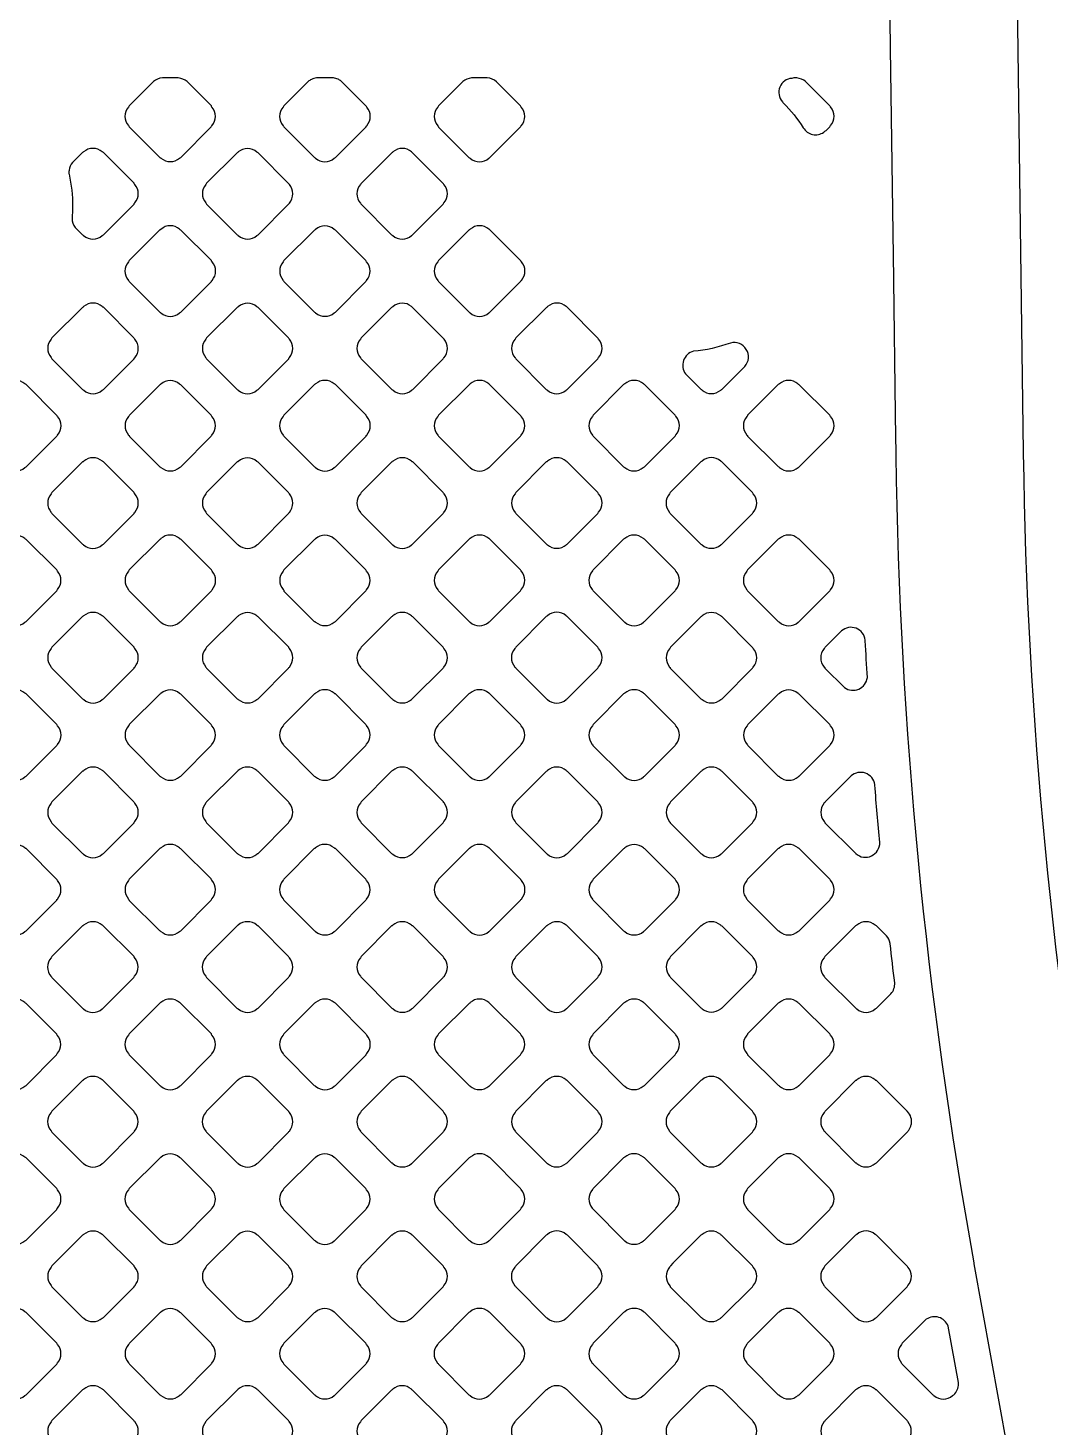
# Model space of a CAD drawing. Extents: x 3811 to 4077, y -444 to -307.
# Drawn here: x 3994.812 to 3996.236, y -378.822 to -376.873 of the extents above; entities that cross this region are included whole.
import ezdxf

# ---------------------------------------------------------------- set-up
doc = ezdxf.new("R2010")
doc.units = 0
doc.layers.add('gbr-dxf', color=7, linetype='Continuous')

msp = doc.modelspace()

# ---------------------------------------------------------------- linework, layer by layer
at = {"layer": 'gbr-dxf', "linetype": 'Continuous'}
for points in [[(3996.3055, -378.5619, -0.041374), (3996.1996, -377.4655, -0.007759), (3996.1996, -377.4636), (3996.1677, -375.0861, 0.079976), (3996.0816, -374.7678, 0.116512), (3995.9483, -374.6862, -0.344005), (3995.7945, -374.4891, -0.414223), (3995.9977, -374.2859, -0.414223), (3996.2009, -374.4891, -0.062274), (3996.1947, -374.5391, 0.045111), (3996.1892, -374.5998, 0.035373), (3996.1926, -374.6474, -0.094409), (3996.3197, -375.0743, -0.028699)], [(3995.667, -374.4892, 0.224387), (3995.7876, -374.7444), (3995.7942, -374.75), (3995.9964, -375.6111), (3996.0136, -376.8983, -0.031401), (3996.0137, -376.9014), (3996.018, -377.2224, -0.024536), (3996.018, -377.2248), (3996.0205, -377.4097, -0.02971), (3996.0206, -377.4127), (3996.0206, -377.4129), (3996.0213, -377.4659, -0.020598), (3996.0214, -377.4679, 0.041374), (3996.1302, -378.5935, -0.014401), (3996.1304, -378.5948), (3996.1998, -378.9796, -0.013612), (3996.1999, -378.9808, 0.04234), (3996.575, -380.3589, -0.034058)]]:
    msp.add_lwpolyline(points, format="xyb", dxfattribs=at)
for points in [[(3994.9519, -377.0087, -0.087372), (3994.9528, -377.0102), (3994.9955, -377.0529, -0.099696), (3994.9972, -377.0539, 0.379731), (3995.0232, -377.0539, -0.096265), (3995.0248, -377.053), (3995.0673, -377.0105, -0.095916), (3995.0683, -377.0088, 0.379731), (3995.0683, -376.9828, -0.091745), (3995.0674, -376.9813), (3995.0335, -376.9474, 0.169599), (3995.0213, -376.9423), (3994.9992, -376.9423, 0.176204), (3994.9866, -376.9474), (3994.9529, -376.9811, -0.096266), (3994.9519, -376.9828, 0.379731)], [(3995.1674, -377.0088, -0.09572), (3995.1684, -377.0105), (3995.2111, -377.0532, -0.091964), (3995.2127, -377.0541, 0.379731), (3995.2386, -377.0541, -0.096265), (3995.2403, -377.0532), (3995.283, -377.0104, -0.096266), (3995.284, -377.0088, 0.379731), (3995.284, -376.9828, -0.082756), (3995.2831, -376.9814), (3995.2482, -376.9465, 0.060717), (3995.2441, -376.944, 0.084526), (3995.2376, -376.9423), (3995.2141, -376.9423, 0.094049), (3995.2069, -376.9442, 0.070237), (3995.2023, -376.9474), (3995.1684, -376.9812, -0.096266), (3995.1674, -376.9829, 0.379731)], [(3995.3831, -377.0088, -0.103825), (3995.3841, -377.0106), (3995.4265, -377.053, -0.09979), (3995.4282, -377.054, 0.379289), (3995.4542, -377.054, -0.095866), (3995.4558, -377.053), (3995.4983, -377.0105, -0.095796), (3995.4993, -377.0089, 0.37925), (3995.4993, -376.9829, -0.108153), (3995.4982, -376.981), (3995.4652, -376.948, -0.063761), (3995.4648, -376.9477, 0.180695), (3995.4518, -376.9423), (3995.43, -376.9423, 0.16951), (3995.4179, -376.9474), (3995.3841, -376.9812, -0.096266), (3995.3831, -376.9828, 0.379731)], [(3995.8634, -376.9753, -0.061622), (3995.8648, -376.9773, -0.054713), (3995.8924, -377.0119, -0.066118), (3995.8938, -377.0133, 0.44416), (3995.9226, -377.0166, -0.075742), (3995.9245, -377.0153), (3995.9296, -377.0103, -0.096266), (3995.9305, -377.0087, 0.379731), (3995.9305, -376.9827, -0.08798), (3995.9296, -376.9812), (3995.8958, -376.9474, 0.169599), (3995.8836, -376.9423), (3995.8793, -376.9423, -0.064782), (3995.8767, -376.9428, 0.626645)], [(3994.869, -377.0714, 0.064546), (3994.8691, -377.0765, -0.055077), (3994.874, -377.1208, -0.021406), (3994.8733, -377.1381, 0.173132), (3994.8777, -377.1508), (3994.8878, -377.1608, -0.095916), (3994.8894, -377.1618, 0.379731), (3994.9154, -377.1618, -0.096265), (3994.917, -377.1608), (3994.9596, -377.1182, -0.095916), (3994.9606, -377.1165, 0.379731), (3994.9606, -377.0905, -0.096265), (3994.9596, -377.0889), (3994.917, -377.0463, -0.09979), (3994.9153, -377.0453, 0.379731), (3994.8893, -377.0453, -0.09572), (3994.8877, -377.0463), (3994.874, -377.0599, 0.154271), (3994.8691, -377.0709, -0.050076)], [(3995.0598, -377.1165, -0.099645), (3995.0608, -377.1182), (3995.1034, -377.1608, -0.095796), (3995.105, -377.1618, 0.379293), (3995.131, -377.1618, -0.09572), (3995.1326, -377.1608), (3995.1751, -377.1183, -0.095916), (3995.1761, -377.1167, 0.379731), (3995.1761, -377.0907, -0.096265), (3995.1751, -377.0891), (3995.1325, -377.0465, -0.10046), (3995.1308, -377.0455, 0.379289), (3995.1049, -377.0454, -0.095506), (3995.1032, -377.0464), (3995.0607, -377.0889, -0.095628), (3995.0598, -377.0905, 0.379239)], [(3995.2752, -377.1167, -0.091663), (3995.2762, -377.1183), (3995.3186, -377.1607, -0.103446), (3995.3204, -377.1618, 0.379731), (3995.3464, -377.1618, -0.096265), (3995.348, -377.1608), (3995.3907, -377.1182, -0.095916), (3995.3916, -377.1165, 0.379731), (3995.3916, -377.0905, -0.087549), (3995.3907, -377.0891), (3995.348, -377.0464, -0.091913), (3995.3465, -377.0454, 0.379731), (3995.3205, -377.0454, -0.09572), (3995.3189, -377.0464), (3995.2762, -377.0891, -0.096266), (3995.2752, -377.0907, 0.379731)], [(3994.9519, -377.2243, -0.097612), (3994.9529, -377.2259), (3994.9956, -377.2686, -0.093899), (3994.9972, -377.2696, 0.379506), (3995.0232, -377.2696, -0.095973), (3995.0248, -377.2686), (3995.0674, -377.226, -0.096332), (3995.0684, -377.2244, 0.379289), (3995.0684, -377.1984, -0.099534), (3995.0674, -377.1967), (3995.0249, -377.1542, -0.103498), (3995.0231, -377.1531, 0.379293), (3994.9971, -377.1532, -0.095956), (3994.9955, -377.1541), (3994.9529, -377.1967, -0.096128), (3994.952, -377.1983, 0.379155)], [(3995.1676, -377.2243, -0.100154), (3995.1686, -377.226), (3995.2111, -377.2685, -0.095796), (3995.2127, -377.2695, 0.379293), (3995.2387, -377.2695, -0.096625), (3995.2403, -377.2685), (3995.2828, -377.226, -0.095916), (3995.2838, -377.2244, 0.379731), (3995.2838, -377.1984, -0.096265), (3995.2828, -377.1968), (3995.2404, -377.1543, -0.10046), (3995.2386, -377.1533, 0.379289), (3995.2127, -377.1533, -0.095506), (3995.211, -377.1542), (3995.1685, -377.1967, -0.095585), (3995.1676, -377.1984, 0.379287)], [(3995.3829, -377.2243, -0.095649), (3995.3839, -377.226), (3995.4266, -377.2687, -0.091364), (3995.4282, -377.2697, 0.379293), (3995.4542, -377.2697, -0.096265), (3995.4558, -377.2687), (3995.4985, -377.226, -0.095916), (3995.4995, -377.2243, 0.379731), (3995.4995, -377.1983, -0.083235), (3995.4986, -377.1969), (3995.4557, -377.154, -0.087638), (3995.4542, -377.1531, 0.379289), (3995.4283, -377.1531, -0.095506), (3995.4266, -377.1541), (3995.3839, -377.1968, -0.095296), (3995.3829, -377.1984, 0.379239)], [(3994.8442, -377.332, -0.104099), (3994.8452, -377.3338), (3994.8878, -377.3764, -0.099711), (3994.8895, -377.3773, 0.379214), (3994.9154, -377.3773, -0.095973), (3994.9171, -377.3764), (3994.9596, -377.3338, -0.096054), (3994.9606, -377.3322, 0.379672), (3994.9606, -377.3063, -0.107475), (3994.9595, -377.3044), (3994.917, -377.2618, -0.095602), (3994.9153, -377.2609, 0.379214), (3994.8894, -377.2609, -0.096625), (3994.8878, -377.2619), (3994.8452, -377.3044, -0.096023), (3994.8442, -377.3061, 0.379672)], [(3995.0598, -377.3321, -0.096265), (3995.0608, -377.3338), (3995.1033, -377.3764, -0.092342), (3995.1049, -377.3773, 0.379543), (3995.1308, -377.3773, -0.098572), (3995.1325, -377.3763), (3995.1752, -377.3337, -0.095796), (3995.1761, -377.332, 0.378894), (3995.1761, -377.3061, -0.099534), (3995.1751, -377.3044), (3995.1327, -377.262, -0.103498), (3995.1309, -377.261, 0.379214), (3995.105, -377.261, -0.096625), (3995.1033, -377.262), (3995.0608, -377.3045, -0.095916), (3995.0598, -377.3062, 0.379731)], [(3995.2752, -377.3321, -0.087254), (3995.2761, -377.3335), (3995.3189, -377.3763, -0.099711), (3995.3206, -377.3773, 0.379214), (3995.3465, -377.3773, -0.096625), (3995.3482, -377.3763), (3995.3907, -377.3338, -0.095916), (3995.3916, -377.3322, 0.379289), (3995.3917, -377.3062, -0.092061), (3995.3907, -377.3047), (3995.348, -377.2619, -0.095796), (3995.3463, -377.2609, 0.379214), (3995.3204, -377.261, -0.095956), (3995.3187, -377.2619), (3995.2762, -377.3045, -0.096023), (3995.2752, -377.3061, 0.379672)], [(3995.4907, -377.3322, -0.095506), (3995.4917, -377.3338), (3995.5343, -377.3764, -0.091205), (3995.5359, -377.3774, 0.379214), (3995.5618, -377.3774, -0.095956), (3995.5635, -377.3764), (3995.6062, -377.3336, -0.096023), (3995.6072, -377.332, 0.379672), (3995.6072, -377.3061, -0.082876), (3995.6063, -377.3047), (3995.5635, -377.2618, -0.08752), (3995.562, -377.2609, 0.37925), (3995.5361, -377.2609, -0.096625), (3995.5344, -377.2619), (3995.4917, -377.3046, -0.096332), (3995.4908, -377.3062, 0.379289)], [(3995.7283, -377.3547), (3995.7496, -377.3761, -0.107363), (3995.7515, -377.3772, 0.379293), (3995.7774, -377.3772, -0.096265), (3995.7791, -377.3762), (3995.8109, -377.3443), (3995.811, -377.3443, 0.742368), (3995.7909, -377.3116, -0.065412), (3995.7393, -377.3232, 0.526309)], [(3994.7364, -377.4399, -0.091476), (3994.7373, -377.4414), (3994.7802, -377.4843, -0.08752), (3994.7816, -377.4852, 0.379293), (3994.8076, -377.4852, -0.096119), (3994.8092, -377.4842), (3994.852, -377.4415, -0.096128), (3994.8529, -377.4398, 0.379321), (3994.853, -377.4139, -0.082704), (3994.8521, -377.4125), (3994.8091, -377.3695, -0.08752), (3994.8076, -377.3686, 0.379293), (3994.7817, -377.3686, -0.09572), (3994.78, -377.3696), (3994.7374, -377.4123, -0.096111), (3994.7364, -377.4139, 0.379289)], [(3994.9521, -377.4398, -0.107149), (3994.9531, -377.4417), (3994.9954, -377.484, -0.103324), (3994.9972, -377.485, 0.379293), (3995.0232, -377.485, -0.096625), (3995.0248, -377.484), (3995.0673, -377.4415, -0.096314), (3995.0683, -377.4399, 0.379672), (3995.0683, -377.4139, -0.104099), (3995.0673, -377.4121), (3995.025, -377.3698, -0.107634), (3995.0231, -377.3688, 0.379293), (3994.9971, -377.3688, -0.096625), (3994.9955, -377.3698), (3994.9531, -377.4122, -0.096314), (3994.9521, -377.4139, 0.379672)], [(3995.1674, -377.4399, -0.082756), (3995.1683, -377.4413), (3995.2111, -377.4841, -0.096214), (3995.2127, -377.4851, 0.379672), (3995.2387, -377.4851, -0.095612), (3995.2403, -377.4842), (3995.283, -377.4415, -0.095602), (3995.284, -377.4398, 0.378906), (3995.284, -377.4139, -0.095506), (3995.283, -377.4123), (3995.2404, -377.3696, -0.099711), (3995.2386, -377.3686, 0.379293), (3995.2127, -377.3686, -0.095956), (3995.211, -377.3696), (3995.1684, -377.4123, -0.096266), (3995.1674, -377.4139, 0.379731)], [(3995.383, -377.4399, -0.09148), (3995.384, -377.4414), (3995.4267, -377.4842, -0.08752), (3995.4282, -377.4851, 0.379293), (3995.4542, -377.485, -0.09572), (3995.4558, -377.4841), (3995.4984, -377.4415, -0.096214), (3995.4994, -377.4398, 0.379703), (3995.4994, -377.4139, -0.087254), (3995.4985, -377.4124), (3995.4557, -377.3697, -0.091578), (3995.4542, -377.3687, 0.379293), (3995.4282, -377.3687, -0.095956), (3995.4266, -377.3697), (3995.384, -377.4123, -0.096332), (3995.3831, -377.4139, 0.379289)], [(3995.5985, -377.4399, -0.095756), (3995.5994, -377.4415), (3995.642, -377.4841, -0.091437), (3995.6436, -377.485, 0.379731), (3995.6695, -377.485, -0.096265), (3995.6712, -377.4841), (3995.7139, -377.4413, -0.095916), (3995.7149, -377.4397, 0.379731), (3995.7149, -377.4137, -0.083235), (3995.714, -377.4123), (3995.6712, -377.3695, -0.087638), (3995.6697, -377.3686, 0.379731), (3995.6437, -377.3686, -0.096265), (3995.6421, -377.3696), (3995.5994, -377.4123, -0.095916), (3995.5985, -377.4139, 0.379731)], [(3995.814, -377.4398, -0.09572), (3995.8149, -377.4414), (3995.8574, -377.4839, -0.107548), (3995.8593, -377.485, 0.379731), (3995.8853, -377.485, -0.09572), (3995.8869, -377.484), (3995.9294, -377.4415, -0.096266), (3995.9304, -377.4399, 0.379731), (3995.9304, -377.4139, -0.100032), (3995.9294, -377.4122), (3995.8869, -377.3697, -0.104018), (3995.8851, -377.3686, 0.379731), (3995.8591, -377.3686, -0.09572), (3995.8575, -377.3696), (3995.8149, -377.4122, -0.096266), (3995.814, -377.4138, 0.379731)], [(3994.8442, -377.5477, -0.096265), (3994.8452, -377.5493), (3994.8878, -377.5919, -0.092233), (3994.8893, -377.5928, 0.379289), (3994.9153, -377.5929, -0.095866), (3994.9169, -377.5919), (3994.9596, -377.5492, -0.095796), (3994.9606, -377.5476, 0.378906), (3994.9606, -377.5217, -0.095866), (3994.9596, -377.52), (3994.9169, -377.4773, -0.083), (3994.9155, -377.4764, 0.379293), (3994.8895, -377.4764, -0.096625), (3994.8879, -377.4774), (3994.8452, -377.5201, -0.095916), (3994.8442, -377.5217, 0.379731)], [(3995.0598, -377.5475, -0.107149), (3995.0608, -377.5494), (3995.1033, -377.5918, -0.103498), (3995.105, -377.5928, 0.379293), (3995.131, -377.5928, -0.096265), (3995.1326, -377.5918), (3995.1751, -377.5493, -0.095916), (3995.1761, -377.5477, 0.379731), (3995.1761, -377.5217, -0.104215), (3995.1751, -377.5199), (3995.1327, -377.4775, -0.107817), (3995.1308, -377.4765, 0.379289), (3995.1049, -377.4765, -0.095506), (3995.1032, -377.4774), (3995.0607, -377.5199, -0.095296), (3995.0598, -377.5216, 0.379239)], [(3995.2752, -377.5218, 0.379293), (3995.2752, -377.5477, -0.083235), (3995.2761, -377.5491), (3995.3188, -377.5918, -0.096266), (3995.3204, -377.5928, 0.379731), (3995.3464, -377.5928, -0.09572), (3995.348, -377.5918), (3995.3907, -377.5492, -0.096214), (3995.3916, -377.5476, 0.379672), (3995.3917, -377.5216, -0.095612), (3995.3907, -377.52), (3995.3482, -377.4774, -0.099711), (3995.3465, -377.4764, 0.378906), (3995.3205, -377.4764, -0.095506), (3995.3189, -377.4774), (3995.2762, -377.5201, -0.095602)], [(3995.4908, -377.5476, -0.091745), (3995.4917, -377.5491), (3995.5344, -377.5918, -0.087638), (3995.5359, -377.5927, 0.379731), (3995.5619, -377.5927, -0.096265), (3995.5635, -377.5918), (3995.6061, -377.5492, -0.096266), (3995.6071, -377.5475, 0.379731), (3995.6071, -377.5216, -0.087314), (3995.6062, -377.5201), (3995.5635, -377.4774, -0.091964), (3995.5619, -377.4764, 0.379731), (3995.5359, -377.4764, -0.096265), (3995.5343, -377.4774), (3995.4917, -377.52, -0.095916), (3995.4908, -377.5216, 0.379731)], [(3995.7061, -377.5476, -0.091583), (3995.707, -377.5491), (3995.7497, -377.5918, -0.103498), (3995.7515, -377.5928, 0.379293), (3995.7774, -377.5928, -0.096265), (3995.7791, -377.5918), (3995.8217, -377.5492, -0.096111), (3995.8227, -377.5476, 0.379289), (3995.8227, -377.5216, -0.087284), (3995.8218, -377.5201), (3995.7789, -377.4773, -0.09197), (3995.7774, -377.4763, 0.379293), (3995.7514, -377.4763, -0.096119), (3995.7498, -377.4773), (3995.7071, -377.52, -0.096214), (3995.7061, -377.5216, 0.379703)], [(3994.7365, -377.6554, -0.087748), (3994.7374, -377.6569), (3994.7802, -377.6997, -0.083651), (3994.7816, -377.7006, 0.379229), (3994.8076, -377.7006, -0.095866), (3994.8092, -377.6996), (3994.8519, -377.657, -0.095585), (3994.8528, -377.6553, 0.379324), (3994.8528, -377.6294, -0.091581), (3994.8519, -377.6278), (3994.8093, -377.5852, -0.095602), (3994.8076, -377.5842, 0.379293), (3994.7817, -377.5843, -0.096265), (3994.78, -377.5852), (3994.7375, -377.6278, -0.095916), (3994.7365, -377.6294, 0.379731)], [(3994.952, -377.6554, -0.100266), (3994.953, -377.6571), (3994.9955, -377.6997, -0.096314), (3994.9972, -377.7006, 0.379672), (3995.0231, -377.7007, -0.096157), (3995.0248, -377.6997), (3995.0675, -377.657, -0.095796), (3995.0684, -377.6554, 0.378943), (3995.0684, -377.6295, -0.092061), (3995.0675, -377.6279), (3995.0247, -377.5851, -0.095796), (3995.0231, -377.5842, 0.379214), (3994.9971, -377.5842, -0.095956), (3994.9955, -377.5852), (3994.9529, -377.6277, -0.095628), (3994.952, -377.6294, 0.379731)], [(3995.1676, -377.6553, -0.107077), (3995.1686, -377.6572), (3995.2109, -377.6995, -0.103324), (3995.2127, -377.7005, 0.379214), (3995.2387, -377.7005, -0.095956), (3995.2403, -377.6995), (3995.2828, -377.657, -0.096023), (3995.2838, -377.6554, 0.379672), (3995.2838, -377.6295, -0.104099), (3995.2828, -377.6277), (3995.2405, -377.5853, -0.107363), (3995.2386, -377.5843, 0.379293), (3995.2127, -377.5843, -0.095956), (3995.211, -377.5853), (3995.1686, -377.6277, -0.096332), (3995.1676, -377.6294, 0.379289)], [(3995.3829, -377.6554, -0.087748), (3995.3839, -377.6569), (3995.4267, -377.6997, -0.083134), (3995.4281, -377.7006, 0.379731), (3995.454, -377.7006, -0.096265), (3995.4557, -377.6996), (3995.4984, -377.6569, -0.095916), (3995.4994, -377.6552, 0.379731), (3995.4994, -377.6293, -0.091745), (3995.4984, -377.6277), (3995.4558, -377.5851, -0.095916), (3995.4542, -377.5841, 0.379731), (3995.4282, -377.5841, -0.096265), (3995.4266, -377.5851), (3995.3839, -377.6278, -0.095916), (3995.3829, -377.6294, 0.379731)], [(3995.5984, -377.6553, -0.09185), (3995.5994, -377.6568), (3995.6422, -377.6997, -0.086956), (3995.6437, -377.7006, 0.379214), (3995.6697, -377.7006, -0.096625), (3995.6713, -377.6996), (3995.7139, -377.657, -0.095916), (3995.7149, -377.6554, 0.379289), (3995.7149, -377.6294, -0.087518), (3995.714, -377.6279), (3995.6711, -377.5851, -0.091364), (3995.6696, -377.5841, 0.379214), (3995.6436, -377.5841, -0.096625), (3995.642, -377.5851), (3995.5994, -377.6277, -0.096023), (3995.5985, -377.6293, 0.379672)], [(3995.8139, -377.6554, -0.091581), (3995.8149, -377.657), (3995.8575, -377.6996, -0.103498), (3995.8593, -377.7006, 0.379293), (3995.8853, -377.7006, -0.095956), (3995.8869, -377.6996), (3995.9295, -377.657, -0.095916), (3995.9305, -377.6554, 0.379731), (3995.9305, -377.6294, -0.087748), (3995.9296, -377.6279), (3995.8868, -377.5851, -0.092233), (3995.8852, -377.5842, 0.379321), (3995.8593, -377.5841, -0.095506), (3995.8576, -377.5851), (3995.8149, -377.6278, -0.095585), (3995.8139, -377.6295, 0.379196)], [(3994.8442, -377.7631, -0.091558), (3994.8452, -377.7646), (3994.888, -377.8075, -0.087978), (3994.8895, -377.8084, 0.379672), (3994.9154, -377.8084, -0.095612), (3994.9171, -377.8074), (3994.9596, -377.7649, -0.095585), (3994.9606, -377.7632, 0.379324), (3994.9606, -377.7373, -0.103621), (3994.9596, -377.7355), (3994.9169, -377.6929, -0.091364), (3994.9153, -377.6919, 0.379293), (3994.8894, -377.6919, -0.095956), (3994.8878, -377.6929), (3994.8452, -377.7355, -0.096266), (3994.8442, -377.7371, 0.379731)], [(3995.0598, -377.7372, 0.379214), (3995.0598, -377.7632, -0.10047), (3995.0608, -377.7649), (3995.1032, -377.8074, -0.095916), (3995.1049, -377.8083, 0.379731), (3995.1309, -377.8083, -0.095756), (3995.1325, -377.8074), (3995.1751, -377.7647, -0.096214), (3995.1761, -377.7631, 0.379703), (3995.1761, -377.7371, -0.09185), (3995.1752, -377.7356), (3995.1326, -377.693, -0.095895), (3995.1309, -377.692, 0.378815), (3995.105, -377.692, -0.095866), (3995.1033, -377.693), (3995.0607, -377.7356, -0.095602)], [(3995.2752, -377.7631, -0.095756), (3995.2762, -377.7648), (3995.3186, -377.8071, -0.107794), (3995.3204, -377.8082, 0.379731), (3995.3464, -377.8082, -0.096265), (3995.348, -377.8072), (3995.3905, -377.7647, -0.095916), (3995.3915, -377.7631, 0.379731), (3995.3915, -377.7371, -0.100266), (3995.3905, -377.7354), (3995.3481, -377.693, -0.103868), (3995.3464, -377.692, 0.379731), (3995.3204, -377.692, -0.096265), (3995.3187, -377.693), (3995.2762, -377.7355, -0.095916), (3995.2752, -377.7372, 0.379731)], [(3995.4906, -377.7371, 0.379293), (3995.4906, -377.7631, -0.087748), (3995.4916, -377.7646), (3995.5345, -377.8075, -0.083056), (3995.5359, -377.8084, 0.379731), (3995.5619, -377.8084, -0.09572), (3995.5635, -377.8074), (3995.6062, -377.7647, -0.096332), (3995.6072, -377.763, 0.379289), (3995.6072, -377.7371, -0.09148), (3995.6063, -377.7355), (3995.5635, -377.6928, -0.095935), (3995.5619, -377.6918, 0.379287), (3995.5359, -377.6918, -0.095612), (3995.5343, -377.6928), (3995.4916, -377.7355, -0.095602)], [(3995.7062, -377.7631, -0.087343), (3995.7071, -377.7646), (3995.7499, -377.8073, -0.099711), (3995.7516, -377.8083, 0.379293), (3995.7776, -377.8083, -0.095956), (3995.7792, -377.8073), (3995.8217, -377.7648, -0.096332), (3995.8227, -377.7632, 0.379289), (3995.8227, -377.7372, -0.092061), (3995.8218, -377.7357), (3995.779, -377.6929, -0.095895), (3995.7774, -377.692, 0.379293), (3995.7514, -377.692, -0.095956), (3995.7498, -377.693), (3995.7072, -377.7355, -0.096214), (3995.7063, -377.7372, 0.379672)], [(3995.9218, -377.7633, -0.091581), (3995.9227, -377.7648), (3995.9498, -377.7918, 0.566048), (3995.9818, -377.7779, -0.001913), (3995.9789, -377.7266, -0.020035), (3995.9788, -377.7255, 0.606857), (3995.9457, -377.7128, -0.016024), (3995.9451, -377.7133), (3995.9228, -377.7356, -0.095916), (3995.9218, -377.7373, 0.379731)], [(3994.7364, -377.8709, -0.099645), (3994.7374, -377.8726), (3994.78, -377.9153, -0.095602), (3994.7816, -377.9162, 0.379293), (3994.8076, -377.9162, -0.095956), (3994.8092, -377.9152), (3994.852, -377.8725, -0.096314), (3994.8529, -377.8709, 0.379703), (3994.853, -377.8449, -0.095612), (3994.852, -377.8433), (3994.8093, -377.8006, -0.099849), (3994.8076, -377.7996, 0.379293), (3994.7817, -377.7997, -0.09572), (3994.78, -377.8006), (3994.7374, -377.8433, -0.096214), (3994.7364, -377.845, 0.379672)], [(3994.9521, -377.8449, 0.379293), (3994.9521, -377.8709, -0.095956), (3994.9531, -377.8725), (3994.9956, -377.9151, -0.091913), (3994.9972, -377.916, 0.379731), (3995.0232, -377.916, -0.09572), (3995.0248, -377.9151), (3995.0673, -377.8726, -0.096214), (3995.0683, -377.8709, 0.379672), (3995.0683, -377.845, -0.099645), (3995.0673, -377.8433), (3995.0249, -377.8008, -0.103498), (3995.0231, -377.7998, 0.378906), (3994.9972, -377.7998, -0.095506), (3994.9955, -377.8008), (3994.953, -377.8433, -0.095602)], [(3995.1675, -377.8709, -0.100266), (3995.1685, -377.8726), (3995.2109, -377.9151, -0.095916), (3995.2126, -377.916, 0.379731), (3995.2386, -377.916, -0.096265), (3995.2402, -377.9151), (3995.2828, -377.8724, -0.095916), (3995.2838, -377.8708, 0.379731), (3995.2838, -377.8448, -0.091745), (3995.2829, -377.8433), (3995.2403, -377.8007, -0.095916), (3995.2386, -377.7997, 0.379731), (3995.2127, -377.7997, -0.096265), (3995.211, -377.8007), (3995.1684, -377.8433, -0.095916), (3995.1675, -377.8449, 0.379731)], [(3995.3829, -377.8708, -0.099713), (3995.3839, -377.8725), (3995.4266, -377.9151, -0.095602), (3995.4282, -377.9161, 0.379293), (3995.4542, -377.9161, -0.096265), (3995.4558, -377.9151), (3995.4984, -377.8725, -0.096111), (3995.4994, -377.8709, 0.379321), (3995.4994, -377.8449, -0.095506), (3995.4984, -377.8433), (3995.4558, -377.8006, -0.099849), (3995.4541, -377.7996, 0.379293), (3995.4281, -377.7997, -0.09572), (3995.4265, -377.8006), (3995.3839, -377.8432, -0.096214), (3995.3829, -377.8448, 0.379703)], [(3995.5984, -377.8709, -0.087248), (3995.5993, -377.8724), (3995.6423, -377.9154, -0.082483), (3995.6437, -377.9162, 0.379293), (3995.6697, -377.9162, -0.095956), (3995.6713, -377.9152), (3995.714, -377.8725, -0.096332), (3995.715, -377.8709, 0.379289), (3995.715, -377.8449, -0.09148), (3995.7141, -377.8434), (3995.6713, -377.8006, -0.095602), (3995.6697, -377.7996, 0.379293), (3995.6438, -377.7997, -0.095956), (3995.6421, -377.8006), (3995.5994, -377.8433, -0.096332), (3995.5985, -377.845, 0.379289)], [(3995.8141, -377.8709, -0.087549), (3995.815, -377.8724), (3995.8576, -377.915, -0.09979), (3995.8593, -377.916, 0.379731), (3995.8853, -377.916, -0.09572), (3995.8869, -377.915), (3995.9294, -377.8725, -0.096266), (3995.9304, -377.8709, 0.379731), (3995.9304, -377.8449, -0.091558), (3995.9294, -377.8434), (3995.8869, -377.8008, -0.095916), (3995.8852, -377.7998, 0.379731), (3995.8592, -377.7998, -0.096265), (3995.8576, -377.8008), (3995.8151, -377.8433, -0.095916), (3995.8141, -377.845, 0.379731)], [(3994.8442, -377.9787, -0.103506), (3994.8452, -377.9805), (3994.8877, -378.0229, -0.099711), (3994.8894, -378.0239, 0.379293), (3994.9153, -378.0239, -0.095956), (3994.917, -378.0229), (3994.9596, -377.9803, -0.096023), (3994.9606, -377.9786, 0.379672), (3994.9606, -377.9527, -0.107475), (3994.9595, -377.9508), (3994.9171, -377.9084, -0.095602), (3994.9155, -377.9074, 0.379293), (3994.8895, -377.9075, -0.095956), (3994.8879, -377.9084), (3994.8452, -377.9511, -0.096332), (3994.8442, -377.9527, 0.379289)], [(3995.0598, -377.9786, -0.096265), (3995.0608, -377.9802), (3995.1033, -378.0228, -0.091964), (3995.1049, -378.0237, 0.379731), (3995.1309, -378.0237, -0.096265), (3995.1325, -378.0228), (3995.175, -377.9803, -0.095916), (3995.176, -377.9786, 0.379731), (3995.176, -377.9526, -0.099825), (3995.175, -377.9509), (3995.1326, -377.9086, -0.103446), (3995.1308, -377.9075, 0.379731), (3995.1048, -377.9075, -0.096265), (3995.1032, -377.9085), (3995.0608, -377.951, -0.095916), (3995.0598, -377.9526, 0.379731)], [(3995.2751, -377.9786, -0.087254), (3995.276, -377.9801), (3995.3187, -378.0229, -0.099849), (3995.3205, -378.0239, 0.379293), (3995.3464, -378.0238, -0.096625), (3995.348, -378.0229), (3995.3907, -377.9802, -0.095916), (3995.3916, -377.9786, 0.379289), (3995.3917, -377.9526, -0.087715), (3995.3908, -377.9512), (3995.3479, -377.9083, -0.09197), (3995.3463, -377.9074, 0.379214), (3995.3204, -377.9074, -0.095956), (3995.3187, -377.9084), (3995.2761, -377.951, -0.096023), (3995.2751, -377.9527, 0.379672)], [(3995.4907, -377.9786, -0.099645), (3995.4917, -377.9803), (3995.5344, -378.023, -0.095602), (3995.536, -378.0239, 0.378943), (3995.562, -378.0239, -0.095866), (3995.5636, -378.023), (3995.6062, -377.9803, -0.095602), (3995.6072, -377.9787, 0.379293), (3995.6072, -377.9527, -0.095956), (3995.6062, -377.9511), (3995.5636, -377.9085, -0.09979), (3995.5619, -377.9075, 0.379731), (3995.5359, -377.9075, -0.09572), (3995.5343, -377.9085), (3995.4917, -377.951, -0.096214), (3995.4908, -377.9526, 0.379672)], [(3995.7062, -377.9787, -0.082792), (3995.7071, -377.9801), (3995.7499, -378.0229, -0.096227), (3995.7515, -378.0239, 0.379324), (3995.7774, -378.0239, -0.096157), (3995.7791, -378.0229), (3995.8217, -377.9802, -0.095796), (3995.8227, -377.9786, 0.379293), (3995.8227, -377.9526, -0.096625), (3995.8217, -377.951), (3995.7792, -377.9085, -0.09979), (3995.7775, -377.9075, 0.379731), (3995.7515, -377.9075, -0.09572), (3995.7499, -377.9085), (3995.7072, -377.9512, -0.096214), (3995.7063, -377.9528, 0.379672)], [(3995.9218, -377.9786, -0.09148), (3995.9227, -377.9802), (3995.9655, -378.0229, -0.02472), (3995.9658, -378.0232, 0.654338), (3995.9991, -378.0077, -0.002945), (3995.9922, -377.9276, -0.021594), (3995.9921, -377.927, 0.597236), (3995.959, -377.9149), (3995.9587, -377.9151), (3995.9586, -377.9152), (3995.9228, -377.951, -0.096332), (3995.9218, -377.9526, 0.379289)], [(3994.7364, -378.0865, -0.095506), (3994.7373, -378.0882), (3994.78, -378.1308, -0.091205), (3994.7815, -378.1318, 0.379214), (3994.8075, -378.1317, -0.095956), (3994.8091, -378.1308), (3994.8518, -378.088, -0.096023), (3994.8528, -378.0864, 0.379672), (3994.8528, -378.0604, -0.082876), (3994.852, -378.059), (3994.8091, -378.0162, -0.08752), (3994.8076, -378.0153, 0.37925), (3994.7817, -378.0153, -0.096625), (3994.78, -378.0163), (3994.7374, -378.059, -0.096332), (3994.7364, -378.0606, 0.379289)], [(3994.952, -378.0864, -0.107269), (3994.953, -378.0883), (3994.9953, -378.1305, -0.103446), (3994.9971, -378.1316, 0.379731), (3995.023, -378.1316, -0.096265), (3995.0247, -378.1306), (3995.0673, -378.088, -0.095916), (3995.0683, -378.0863, 0.379731), (3995.0683, -378.0603, -0.104215), (3995.0673, -378.0585), (3995.025, -378.0163, -0.107817), (3995.0231, -378.0152, 0.379731), (3994.9971, -378.0152, -0.096265), (3994.9955, -378.0162), (3994.9529, -378.0588, -0.095916), (3994.952, -378.0604, 0.379731)], [(3995.1674, -378.0862, -0.095612), (3995.1684, -378.0879), (3995.2112, -378.1306, -0.091364), (3995.2127, -378.1316, 0.379293), (3995.2387, -378.1316, -0.095956), (3995.2403, -378.1306), (3995.2828, -378.0881, -0.096332), (3995.2838, -378.0864, 0.379289), (3995.2838, -378.0605, -0.099534), (3995.2828, -378.0588), (3995.2403, -378.0162, -0.103498), (3995.2385, -378.0152, 0.379293), (3995.2125, -378.0152, -0.095956), (3995.2109, -378.0162), (3995.1684, -378.0587, -0.096214), (3995.1675, -378.0603, 0.379672)], [(3995.3829, -378.0864, -0.09185), (3995.3839, -378.088), (3995.4267, -378.1308, -0.08752), (3995.4282, -378.1318, 0.37925), (3995.4542, -378.1317, -0.096625), (3995.4558, -378.1308), (3995.4985, -378.088, -0.096332), (3995.4995, -378.0864, 0.379289), (3995.4995, -378.0604, -0.083262), (3995.4986, -378.059), (3995.4557, -378.0161, -0.087645), (3995.4542, -378.0152, 0.379293), (3995.4282, -378.0152, -0.095956), (3995.4266, -378.0162), (3995.3839, -378.0588, -0.096314), (3995.3829, -378.0605, 0.379612)], [(3995.5986, -378.0605, 0.379293), (3995.5986, -378.0864, -0.100032), (3995.5996, -378.0882), (3995.6421, -378.1306, -0.095958), (3995.6437, -378.1316, 0.379731), (3995.6697, -378.1316, -0.09572), (3995.6713, -378.1306), (3995.7139, -378.088, -0.096214), (3995.7149, -378.0864, 0.379672), (3995.7149, -378.0604, -0.095612), (3995.7139, -378.0588), (3995.6714, -378.0163, -0.099696), (3995.6697, -378.0153, 0.379239), (3995.6438, -378.0153, -0.095612), (3995.6421, -378.0163), (3995.5995, -378.0589, -0.095796)], [(3995.8139, -378.0605, 0.379293), (3995.814, -378.0865, -0.083328), (3995.8148, -378.0879), (3995.8575, -378.1306, -0.096332), (3995.8592, -378.1315, 0.379289), (3995.8851, -378.1316, -0.09601), (3995.8868, -378.1306), (3995.9295, -378.0879, -0.095686), (3995.9304, -378.0862, 0.378814), (3995.9304, -378.0603, -0.095612), (3995.9294, -378.0587), (3995.8869, -378.0162, -0.100151), (3995.8852, -378.0152, 0.379289), (3995.8593, -378.0152, -0.095866), (3995.8576, -378.0162), (3995.8149, -378.0589, -0.095796)], [(3994.8441, -378.1943, -0.095756), (3994.8451, -378.1959), (3994.8876, -378.2385, -0.091437), (3994.8892, -378.2394, 0.379731), (3994.9152, -378.2394, -0.096265), (3994.9168, -378.2385), (3994.9595, -378.1957, -0.095916), (3994.9605, -378.1941, 0.379731), (3994.9605, -378.1681, -0.083235), (3994.9596, -378.1667), (3994.9168, -378.1239, -0.087638), (3994.9153, -378.123, 0.379731), (3994.8894, -378.123, -0.096265), (3994.8877, -378.124), (3994.8451, -378.1667, -0.095916), (3994.8441, -378.1683, 0.379731)], [(3995.0596, -378.1941, -0.107598), (3995.0607, -378.1959), (3995.1031, -378.2384, -0.103498), (3995.1049, -378.2394, 0.379293), (3995.1309, -378.2394, -0.095956), (3995.1325, -378.2384), (3995.1751, -378.1958, -0.096111), (3995.1761, -378.1941, 0.379321), (3995.1761, -378.1682, -0.103506), (3995.1751, -378.1664), (3995.1327, -378.124, -0.107634), (3995.1308, -378.1229, 0.379293), (3995.1048, -378.1229, -0.09572), (3995.1032, -378.1239), (3995.0606, -378.1665, -0.096214), (3995.0596, -378.1681, 0.379672)], [(3995.2752, -378.1941, -0.082792), (3995.2761, -378.1955), (3995.3189, -378.2384, -0.095602), (3995.3206, -378.2394, 0.378906), (3995.3465, -378.2394, -0.095506), (3995.3481, -378.2384), (3995.3907, -378.1959, -0.095602), (3995.3917, -378.1942, 0.379293), (3995.3916, -378.1683, -0.095956), (3995.3907, -378.1666), (3995.3481, -378.124, -0.09979), (3995.3464, -378.123, 0.379731), (3995.3204, -378.123, -0.09572), (3995.3187, -378.124), (3995.2762, -378.1665, -0.096214), (3995.2752, -378.1682, 0.379672)], [(3995.4908, -378.1943, -0.091745), (3995.4917, -378.1958), (3995.5344, -378.2385, -0.087516), (3995.5359, -378.2394, 0.379731), (3995.5619, -378.2394, -0.09572), (3995.5635, -378.2385), (3995.6062, -378.1957, -0.096266), (3995.6072, -378.1941, 0.379731), (3995.6072, -378.1681, -0.082756), (3995.6063, -378.1667), (3995.5635, -378.1239, -0.087515), (3995.562, -378.123, 0.379731), (3995.5361, -378.123, -0.096265), (3995.5344, -378.124), (3995.4917, -378.1667, -0.095916), (3995.4908, -378.1683, 0.379731)], [(3995.7062, -378.1941, -0.095506), (3995.7072, -378.1958), (3995.7496, -378.2382, -0.107634), (3995.7515, -378.2392, 0.378943), (3995.7774, -378.2392, -0.096998), (3995.7791, -378.2383), (3995.8216, -378.1957, -0.096509), (3995.8226, -378.1941, 0.379214), (3995.8226, -378.1681, -0.10047), (3995.8216, -378.1664), (3995.7792, -378.1241, -0.104018), (3995.7774, -378.123, 0.379731), (3995.7514, -378.123, -0.09572), (3995.7498, -378.124), (3995.7072, -378.1665, -0.096332), (3995.7063, -378.1682, 0.379289)], [(3995.9216, -378.1682, 0.379293), (3995.9216, -378.1942, -0.083235), (3995.9225, -378.1956), (3995.9655, -378.2386, -0.083056), (3995.9669, -378.2394, 0.379731), (3995.9929, -378.2394, -0.09572), (3995.9945, -378.2385), (3996.0145, -378.2185), (3996.0146, -378.2184, 0.211342), (3996.0199, -378.2031, -0.002033), (3996.0136, -378.1487, -0.040761), (3996.0135, -378.1483, 0.152796), (3996.0083, -378.1376), (3996.0083, -378.1375), (3995.9946, -378.1239, -0.099711), (3995.9929, -378.1229, 0.378906), (3995.967, -378.1229, -0.095134), (3995.9653, -378.1238), (3995.9226, -378.1666, -0.095166)], [(3994.7364, -378.302, -0.091745), (3994.7373, -378.3035), (3994.78, -378.3462, -0.087638), (3994.7815, -378.3471, 0.379731), (3994.8075, -378.3471, -0.096265), (3994.8091, -378.3461), (3994.8517, -378.3036, -0.095916), (3994.8527, -378.3019, 0.379731), (3994.8527, -378.2759, -0.087748), (3994.8518, -378.2745), (3994.8091, -378.2318, -0.091964), (3994.8075, -378.2308, 0.379731), (3994.7815, -378.2308, -0.096265), (3994.7799, -378.2318), (3994.7374, -378.2743, -0.095916), (3994.7364, -378.276, 0.379731)], [(3994.9518, -378.3019, -0.103316), (3994.9528, -378.3037), (3994.9954, -378.3462, -0.099711), (3994.9971, -378.3472, 0.379293), (3995.023, -378.3472, -0.096265), (3995.0247, -378.3462), (3995.0673, -378.3036, -0.096111), (3995.0683, -378.302, 0.379289), (3995.0683, -378.276, -0.091476), (3995.0674, -378.2744), (3995.0246, -378.2317, -0.095796), (3995.023, -378.2307, 0.379293), (3994.997, -378.2307, -0.096119), (3994.9954, -378.2317), (3994.9528, -378.2743, -0.096214), (3994.9518, -378.2759, 0.379703)], [(3995.1674, -378.302, -0.097885), (3995.1684, -378.3036), (3995.2109, -378.3462, -0.107363), (3995.2128, -378.3472, 0.378906), (3995.2387, -378.3472, -0.095506), (3995.2403, -378.3462), (3995.283, -378.3035, -0.095602), (3995.284, -378.3019, 0.379293), (3995.284, -378.276, -0.099964), (3995.2829, -378.2742), (3995.2405, -378.2317, -0.104018), (3995.2387, -378.2307, 0.379731), (3995.2127, -378.2307, -0.09572), (3995.211, -378.2317), (3995.1684, -378.2744, -0.096128), (3995.1674, -378.276, 0.379506)], [(3995.383, -378.276, 0.379293), (3995.3831, -378.302, -0.087748), (3995.384, -378.3034), (3995.4268, -378.3462, -0.08348), (3995.4282, -378.3471, 0.379289), (3995.4541, -378.3471, -0.095866), (3995.4558, -378.3462), (3995.4984, -378.3035, -0.095602), (3995.4994, -378.3019, 0.379214), (3995.4994, -378.2759, -0.092139), (3995.4984, -378.2744), (3995.4558, -378.2318, -0.096023), (3995.4542, -378.2308, 0.379672), (3995.4283, -378.2308, -0.096157), (3995.4266, -378.2318), (3995.384, -378.2744, -0.095602)], [(3995.5984, -378.3019, -0.091581), (3995.5994, -378.3035), (3995.6421, -378.3463, -0.086829), (3995.6436, -378.3472, 0.378482), (3995.6695, -378.3471, -0.096949), (3995.6712, -378.3462), (3995.7139, -378.3034, -0.09682), (3995.7149, -378.3018, 0.379293), (3995.7149, -378.2758, -0.083235), (3995.714, -378.2744), (3995.6712, -378.2316, -0.087516), (3995.6697, -378.2307, 0.379731), (3995.6437, -378.2307, -0.09572), (3995.6421, -378.2317), (3995.5994, -378.2743, -0.096214), (3995.5985, -378.276, 0.379672)], [(3995.814, -378.3019, -0.096117), (3995.8149, -378.3035), (3995.8574, -378.346, -0.107817), (3995.8593, -378.347, 0.379731), (3995.8853, -378.347, -0.095756), (3995.8869, -378.3461), (3995.9294, -378.3036, -0.095958), (3995.9304, -378.3019, 0.379731), (3995.9304, -378.276, -0.100032), (3995.9294, -378.2742), (3995.8869, -378.2318, -0.104069), (3995.8851, -378.2307, 0.379155), (3995.8592, -378.2307, -0.097058), (3995.8575, -378.2317), (3995.8149, -378.2742, -0.097357), (3995.814, -378.2759, 0.379415)], [(3994.8441, -378.4096, -0.09185), (3994.845, -378.4112), (3994.8879, -378.4541, -0.086956), (3994.8893, -378.455, 0.379214), (3994.9153, -378.4549, -0.096625), (3994.9169, -378.454), (3994.9595, -378.4114, -0.095916), (3994.9605, -378.4097, 0.379289), (3994.9605, -378.3838, -0.087715), (3994.9596, -378.3823), (3994.9168, -378.3394, -0.09197), (3994.9152, -378.3385, 0.379214), (3994.8892, -378.3385, -0.095956), (3994.8876, -378.3395), (3994.8451, -378.382, -0.096023), (3994.8441, -378.3837, 0.379672)], [(3995.0596, -378.4097, -0.103621), (3995.0607, -378.4115), (3995.1032, -378.454, -0.099711), (3995.1049, -378.455, 0.379293), (3995.1309, -378.455, -0.095956), (3995.1325, -378.454), (3995.1751, -378.4114, -0.096111), (3995.1761, -378.4098, 0.379229), (3995.1761, -378.3838, -0.091476), (3995.1752, -378.3823), (3995.1324, -378.3395, -0.095796), (3995.1308, -378.3385, 0.37925), (3995.1048, -378.3386, -0.096625), (3995.1032, -378.3395), (3995.0606, -378.3821, -0.096214), (3995.0596, -378.3838, 0.379672)], [(3995.2752, -378.3839, 0.379293), (3995.2752, -378.4098, -0.09572), (3995.2762, -378.4114), (3995.3186, -378.4538, -0.108029), (3995.3204, -378.4549, 0.379321), (3995.3464, -378.4549, -0.095506), (3995.348, -378.4539), (3995.3907, -378.4112, -0.095796), (3995.3917, -378.4096, 0.379293), (3995.3916, -378.3837, -0.100032), (3995.3906, -378.3819), (3995.3483, -378.3396, -0.104311), (3995.3465, -378.3385, 0.379703), (3995.3205, -378.3385, -0.095612), (3995.3189, -378.3395), (3995.2762, -378.3822, -0.095796)], [(3995.4907, -378.3837, 0.379293), (3995.4908, -378.4097, -0.087784), (3995.4917, -378.4111), (3995.5345, -378.4539, -0.086145), (3995.5359, -378.4548, 0.37932), (3995.5618, -378.4549, -0.095166), (3995.5635, -378.4539), (3995.6061, -378.4112, -0.095367), (3995.6071, -378.4096, 0.379069), (3995.6071, -378.3837, -0.09185), (3995.6061, -378.3821), (3995.5635, -378.3395, -0.096314), (3995.5619, -378.3385, 0.379703), (3995.5359, -378.3385, -0.095612), (3995.5343, -378.3395), (3995.4917, -378.3821, -0.095796)], [(3995.7061, -378.4097, -0.087686), (3995.707, -378.4112), (3995.7498, -378.4539, -0.100054), (3995.7515, -378.4549, 0.379731), (3995.7774, -378.4549, -0.096265), (3995.7791, -378.4539), (3995.8217, -378.4113, -0.096332), (3995.8227, -378.4096, 0.379289), (3995.8227, -378.3837, -0.087518), (3995.8218, -378.3822), (3995.779, -378.3394, -0.093899), (3995.7774, -378.3384, 0.378845), (3995.7515, -378.3384, -0.096528), (3995.7498, -378.3394), (3995.7071, -378.3821, -0.09662), (3995.7061, -378.3837, 0.379506)], [(3995.9218, -378.4097, -0.099825), (3995.9228, -378.4114), (3995.9653, -378.4538, -0.096023), (3995.9669, -378.4548, 0.379289), (3995.9929, -378.4548, -0.095506), (3995.9945, -378.4539), (3996.0381, -378.4103, 0.029355), (3996.0395, -378.4086, 0.108633), (3996.043, -378.4007, -0.037704), (3996.0431, -378.4005, 0.249064), (3996.0376, -378.3825, -0.059915), (3996.0372, -378.3821), (3995.9946, -378.3395, -0.099711), (3995.9929, -378.3385, 0.379214), (3995.967, -378.3385, -0.096625), (3995.9653, -378.3395), (3995.9228, -378.382, -0.095916), (3995.9218, -378.3837, 0.379731)], [(3994.7364, -378.4914, 0.379293), (3994.7364, -378.5174, -0.087748), (3994.7373, -378.5188), (3994.7802, -378.5618, -0.083056), (3994.7816, -378.5626, 0.379731), (3994.8076, -378.5626, -0.09572), (3994.8092, -378.5617), (3994.8518, -378.5191, -0.096214), (3994.8528, -378.5174, 0.379672), (3994.8528, -378.4915, -0.087343), (3994.8519, -378.49), (3994.8091, -378.4471, -0.091703), (3994.8075, -378.4462, 0.379287), (3994.7816, -378.4462, -0.095612), (3994.7799, -378.4472), (3994.7373, -378.4898, -0.095602)], [(3994.9519, -378.5174, -0.099645), (3994.9529, -378.5191), (3994.9956, -378.5618, -0.095602), (3994.9972, -378.5627, 0.379293), (3995.0232, -378.5627, -0.095956), (3995.0248, -378.5617), (3995.0673, -378.5192, -0.096332), (3995.0683, -378.5176, 0.379289), (3995.0683, -378.4917, -0.09601), (3995.0673, -378.49), (3995.0247, -378.4474, -0.100073), (3995.023, -378.4464, 0.379293), (3994.997, -378.4464, -0.095956), (3994.9954, -378.4474), (3994.9529, -378.4898, -0.096214), (3994.9519, -378.4915, 0.379672)], [(3995.1675, -378.5176, -0.103621), (3995.1685, -378.5193), (3995.2109, -378.5617, -0.09979), (3995.2126, -378.5627, 0.379731), (3995.2386, -378.5627, -0.09572), (3995.2402, -378.5617), (3995.2828, -378.5191, -0.096266), (3995.2838, -378.5175, 0.379731), (3995.2838, -378.4915, -0.091558), (3995.2829, -378.4899), (3995.2403, -378.4474, -0.095916), (3995.2386, -378.4464, 0.379731), (3995.2127, -378.4464, -0.096265), (3995.211, -378.4474), (3995.1684, -378.4899, -0.095916), (3995.1675, -378.4916, 0.379731)], [(3995.3829, -378.4915, 0.379214), (3995.3829, -378.5175, -0.10047), (3995.3839, -378.5192), (3995.4264, -378.5617, -0.096227), (3995.4281, -378.5627, 0.379064), (3995.454, -378.5627, -0.096261), (3995.4556, -378.5617), (3995.4984, -378.5189, -0.095819), (3995.4994, -378.5173, 0.379458), (3995.4994, -378.4914, -0.096011), (3995.4984, -378.4897), (3995.4559, -378.4472, -0.100033), (3995.4542, -378.4462, 0.379672), (3995.4283, -378.4462, -0.096157), (3995.4266, -378.4472), (3995.3839, -378.4899, -0.095602)], [(3995.5984, -378.5173, -0.087621), (3995.5994, -378.5188), (3995.6423, -378.5618, -0.083), (3995.6437, -378.5627, 0.379293), (3995.6697, -378.5626, -0.096625), (3995.6713, -378.5617), (3995.6749, -378.5581), (3995.7139, -378.5191, -0.096128), (3995.7149, -378.5174, 0.379506), (3995.7149, -378.4915, -0.094068), (3995.7139, -378.4899), (3995.6712, -378.4472, -0.095589), (3995.6696, -378.4462, 0.378681), (3995.6437, -378.4462, -0.095719), (3995.642, -378.4472), (3995.5994, -378.4898, -0.095819), (3995.5985, -378.4914, 0.379155)], [(3995.8139, -378.4916, 0.379293), (3995.814, -378.5175, -0.087784), (3995.8149, -378.519), (3995.8574, -378.5616, -0.100476), (3995.8592, -378.5626, 0.379672), (3995.8851, -378.5626, -0.095506), (3995.8868, -378.5616), (3995.9294, -378.5189, -0.095602), (3995.9304, -378.5173, 0.379293), (3995.9304, -378.4914, -0.087748), (3995.9295, -378.4899), (3995.8868, -378.4472, -0.092126), (3995.8852, -378.4462, 0.379289), (3995.8593, -378.4462, -0.095866), (3995.8576, -378.4472), (3995.8149, -378.4899, -0.095796)], [(3994.8442, -378.6251, -0.091581), (3994.8452, -378.6267), (3994.888, -378.6696, -0.086956), (3994.8895, -378.6705, 0.379293), (3994.9154, -378.6704, -0.095956), (3994.9171, -378.6695), (3994.9596, -378.627, -0.096266), (3994.9606, -378.6253, 0.379731), (3994.9606, -378.5994, -0.100032), (3994.9596, -378.5976), (3994.9168, -378.5549, -0.087978), (3994.9154, -378.554, 0.379672), (3994.8894, -378.554, -0.095612), (3994.8878, -378.555), (3994.8452, -378.5976, -0.095935), (3994.8442, -378.5992, 0.379287)], [(3995.0598, -378.6253, -0.100266), (3995.0608, -378.627), (3995.1033, -378.6694, -0.096266), (3995.1049, -378.6704, 0.379731), (3995.1309, -378.6704, -0.09572), (3995.1325, -378.6694), (3995.175, -378.6269, -0.096266), (3995.176, -378.6253, 0.379731), (3995.176, -378.5993, -0.09572), (3995.175, -378.5977), (3995.1325, -378.5552, -0.100054), (3995.1308, -378.5542, 0.379731), (3995.1048, -378.5542, -0.096265), (3995.1032, -378.5552), (3995.0608, -378.5976, -0.095916), (3995.0598, -378.5993, 0.379731)], [(3995.2751, -378.6253, -0.09148), (3995.276, -378.6269), (3995.3185, -378.6694, -0.105617), (3995.3204, -378.6704, 0.378845), (3995.3463, -378.6704, -0.096528), (3995.3479, -378.6695), (3995.3906, -378.6268, -0.096036), (3995.3916, -378.6251, 0.378862), (3995.3915, -378.5992, -0.089543), (3995.3906, -378.5977), (3995.3479, -378.555, -0.091913), (3995.3464, -378.5541, 0.379731), (3995.3204, -378.5541, -0.09572), (3995.3187, -378.555), (3995.2761, -378.5977, -0.096332), (3995.2751, -378.5994, 0.379289)], [(3995.4906, -378.5992, 0.379032), (3995.4906, -378.6252, -0.100483), (3995.4916, -378.6269), (3995.5342, -378.6695, -0.095916), (3995.5359, -378.6705, 0.379731), (3995.5619, -378.6705, -0.096265), (3995.5635, -378.6695), (3995.6062, -378.6268, -0.096314), (3995.6072, -378.6251, 0.379672), (3995.6072, -378.5992, -0.095649), (3995.6062, -378.5975), (3995.5636, -378.5549, -0.099468), (3995.5619, -378.5539, 0.378681), (3995.536, -378.5539, -0.095236), (3995.5343, -378.5549), (3995.4916, -378.5976, -0.095209)], [(3995.7062, -378.5992, 0.379293), (3995.7063, -378.6252, -0.083317), (3995.7071, -378.6266), (3995.7498, -378.6693, -0.096314), (3995.7515, -378.6703, 0.379672), (3995.7774, -378.6703, -0.096157), (3995.7791, -378.6693), (3995.8216, -378.6268, -0.095394), (3995.8226, -378.6251, 0.379214), (3995.8226, -378.5992, -0.095956), (3995.8216, -378.5975), (3995.7791, -378.5551, -0.09979), (3995.7774, -378.5541, 0.379289), (3995.7514, -378.554, -0.095778), (3995.7498, -378.555), (3995.7108, -378.594), (3995.7072, -378.5976, -0.095535)], [(3995.9217, -378.5992, 0.379293), (3995.9217, -378.6252, -0.091954), (3995.9226, -378.6267), (3995.9654, -378.6696, -0.088202), (3995.9669, -378.6705, 0.379672), (3995.9929, -378.6705, -0.096157), (3995.9945, -378.6695), (3996.0373, -378.6267, -0.095796), (3996.0382, -378.6251, 0.379293), (3996.0382, -378.5992, -0.083328), (3996.0373, -378.5978), (3995.9944, -378.5548, -0.087638), (3995.9929, -378.5539, 0.379289), (3995.967, -378.5539, -0.095506), (3995.9654, -378.5549), (3995.9226, -378.5976, -0.095602)], [(3994.7364, -378.733, -0.087314), (3994.7373, -378.7345), (3994.7802, -378.7774, -0.083056), (3994.7816, -378.7783, 0.379731), (3994.8076, -378.7783, -0.09572), (3994.8092, -378.7773), (3994.852, -378.7346, -0.095916), (3994.8529, -378.7329, 0.379731), (3994.8529, -378.707, -0.091745), (3994.852, -378.7054), (3994.8093, -378.6627, -0.095916), (3994.8076, -378.6617, 0.379731), (3994.7817, -378.6617, -0.096265), (3994.78, -378.6627), (3994.7374, -378.7054, -0.096266), (3994.7364, -378.707, 0.379731)], [(3994.9521, -378.7329, -0.09572), (3994.9531, -378.7346), (3994.9956, -378.7772, -0.091964), (3994.9972, -378.7781, 0.379731), (3995.0232, -378.7781, -0.096265), (3995.0248, -378.7771), (3995.0673, -378.7346, -0.095916), (3995.0683, -378.733, 0.379731), (3995.0683, -378.707, -0.096265), (3995.0673, -378.7054), (3995.0248, -378.6629, -0.09979), (3995.0231, -378.6619, 0.379731), (3994.9971, -378.6619, -0.09572), (3994.9955, -378.6629), (3994.9531, -378.7053, -0.096266), (3994.9521, -378.707, 0.379731)], [(3995.1675, -378.7329, -0.099534), (3995.1684, -378.7346), (3995.211, -378.7771, -0.098), (3995.2126, -378.7781, 0.379107), (3995.2386, -378.7782, -0.094473), (3995.2402, -378.7772), (3995.2827, -378.7347, -0.096726), (3995.2837, -378.733, 0.379543), (3995.2837, -378.7071, -0.096117), (3995.2827, -378.7054), (3995.2402, -378.6629, -0.09979), (3995.2385, -378.6619, 0.379731), (3995.2125, -378.6619, -0.09572), (3995.2109, -378.6629), (3995.1684, -378.7053, -0.096332), (3995.1675, -378.707, 0.379289)], [(3995.3828, -378.707, 0.379475), (3995.3828, -378.733, -0.095956), (3995.3838, -378.7347), (3995.4265, -378.7773, -0.091964), (3995.4281, -378.7783, 0.379731), (3995.454, -378.7783, -0.096265), (3995.4557, -378.7773), (3995.4984, -378.7346, -0.096558), (3995.4994, -378.7329, 0.379731), (3995.4994, -378.707, -0.082756), (3995.4985, -378.7056), (3995.4556, -378.6627, -0.087978), (3995.4541, -378.6618, 0.379498), (3995.4281, -378.6617, -0.094651), (3995.4265, -378.6627), (3995.3838, -378.7054, -0.095227)], [(3995.5984, -378.733, -0.100154), (3995.5994, -378.7347), (3995.642, -378.7772, -0.095602), (3995.6436, -378.7782, 0.379214), (3995.6695, -378.7782, -0.096625), (3995.6712, -378.7772), (3995.7139, -378.7345, -0.096214), (3995.7149, -378.7328, 0.379672), (3995.7149, -378.7069, -0.095612), (3995.7139, -378.7052), (3995.6714, -378.6627, -0.09904), (3995.6697, -378.6617, 0.379214), (3995.6438, -378.6617, -0.095956), (3995.6421, -378.6627), (3995.5994, -378.7054, -0.096023), (3995.5985, -378.707, 0.379672)], [(3995.8139, -378.7069, 0.379293), (3995.814, -378.7329, -0.083328), (3995.8148, -378.7343), (3995.8577, -378.7771, -0.096314), (3995.8593, -378.7781, 0.379612), (3995.8852, -378.7781, -0.096157), (3995.8869, -378.7771), (3995.9294, -378.7346, -0.095796), (3995.9304, -378.733, 0.379293), (3995.9304, -378.707, -0.095973), (3995.9294, -378.7054), (3995.8868, -378.6628, -0.100151), (3995.8851, -378.6618, 0.379321), (3995.8591, -378.6617, -0.095506), (3995.8575, -378.6627), (3995.8149, -378.7053, -0.095796)], [(3996.0295, -378.733, -0.09185), (3996.0304, -378.7345), (3996.0732, -378.7773, -0.087737), (3996.0746, -378.7782, 0.379276), (3996.1006, -378.7782, -0.095612), (3996.1022, -378.7772), (3996.1036, -378.7758, 0.217159), (3996.1086, -378.76), (3996.0944, -378.6816, 0.487561), (3996.0639, -378.672), (3996.0304, -378.7054, -0.095935), (3996.0295, -378.707, 0.379196)], [(3994.8442, -378.8408, -0.091685), (3994.8452, -378.8424), (3994.8879, -378.885, -0.087297), (3994.8893, -378.886, 0.379731), (3994.9153, -378.886, -0.09572), (3994.917, -378.885), (3994.9596, -378.8424, -0.096266), (3994.9606, -378.8407, 0.379731), (3994.9606, -378.8147, -0.103612), (3994.9595, -378.813), (3994.9171, -378.7705, -0.091964), (3994.9155, -378.7695, 0.379731), (3994.8895, -378.7695, -0.096265), (3994.8879, -378.7705), (3994.8452, -378.8132, -0.095916), (3994.8442, -378.8148, 0.379731)], [(3995.0598, -378.8406, -0.096265), (3995.0608, -378.8423), (3995.1033, -378.8849, -0.092342), (3995.1049, -378.8858, 0.379064), (3995.1308, -378.8859, -0.097298), (3995.1325, -378.8849), (3995.1751, -378.8423, -0.095166), (3995.176, -378.8407, 0.379293), (3995.176, -378.8147, -0.095956), (3995.175, -378.8131), (3995.1325, -378.7706, -0.100054), (3995.1308, -378.7696, 0.379731), (3995.1048, -378.7696, -0.096265), (3995.1032, -378.7706), (3995.0608, -378.813, -0.095916), (3995.0598, -378.8147, 0.379731)], [(3995.2751, -378.8148, 0.379427), (3995.2751, -378.8407, -0.087748), (3995.276, -378.8422), (3995.3187, -378.8849, -0.09979), (3995.3204, -378.8859, 0.379731), (3995.3464, -378.8859, -0.09572), (3995.348, -378.8849), (3995.3715, -378.8615), (3995.3905, -378.8424, -0.095916), (3995.3915, -378.8408, 0.379731), (3995.3915, -378.8148, -0.091745), (3995.3906, -378.8133), (3995.3479, -378.7706, -0.096332), (3995.3463, -378.7696, 0.379289), (3995.3203, -378.7696, -0.096507), (3995.3187, -378.7706), (3995.2761, -378.8132, -0.09437)], [(3995.4906, -378.8408, -0.096157), (3995.4916, -378.8424), (3995.5342, -378.8851, -0.091364), (3995.5358, -378.886, 0.379293), (3995.5617, -378.886, -0.095956), (3995.5634, -378.885), (3995.6061, -378.8423, -0.096332), (3995.6071, -378.8406, 0.379289), (3995.6071, -378.8147, -0.082704), (3995.6062, -378.8133), (3995.5634, -378.7704, -0.086956), (3995.5619, -378.7695, 0.379293), (3995.5359, -378.7696, -0.095956), (3995.5343, -378.7705), (3995.4916, -378.8132, -0.096023), (3995.4906, -378.8149, 0.379672)], [(3995.7061, -378.8407, -0.096265), (3995.7071, -378.8424), (3995.7496, -378.8849, -0.107794), (3995.7515, -378.8859, 0.379731), (3995.7774, -378.8859, -0.096265), (3995.7791, -378.8849), (3995.8217, -378.8423, -0.095916), (3995.8227, -378.8407, 0.379731), (3995.8227, -378.8147, -0.100266), (3995.8217, -378.813), (3995.7792, -378.7705, -0.104018), (3995.7774, -378.7695, 0.379731), (3995.7514, -378.7695, -0.09572), (3995.7498, -378.7704), (3995.7071, -378.8131, -0.095916), (3995.7061, -378.8147, 0.379731)], [(3995.9218, -378.8147, 0.379293), (3995.9218, -378.8407, -0.087748), (3995.9227, -378.8422), (3995.9655, -378.885, -0.08348), (3995.9669, -378.8859, 0.379672), (3995.9929, -378.8859, -0.095612), (3995.9945, -378.8849), (3996.0372, -378.8423, -0.095602), (3996.0381, -378.8406, 0.379293), (3996.0381, -378.8147, -0.091954), (3996.0372, -378.8131), (3995.9946, -378.7705, -0.096332), (3995.9929, -378.7696, 0.379289), (3995.967, -378.7695, -0.095506), (3995.9654, -378.7705), (3995.9228, -378.8131, -0.095602)]]:
    msp.add_lwpolyline(points, format="xyb", close=True, dxfattribs=at)

doc.saveas('drawing.dxf')
